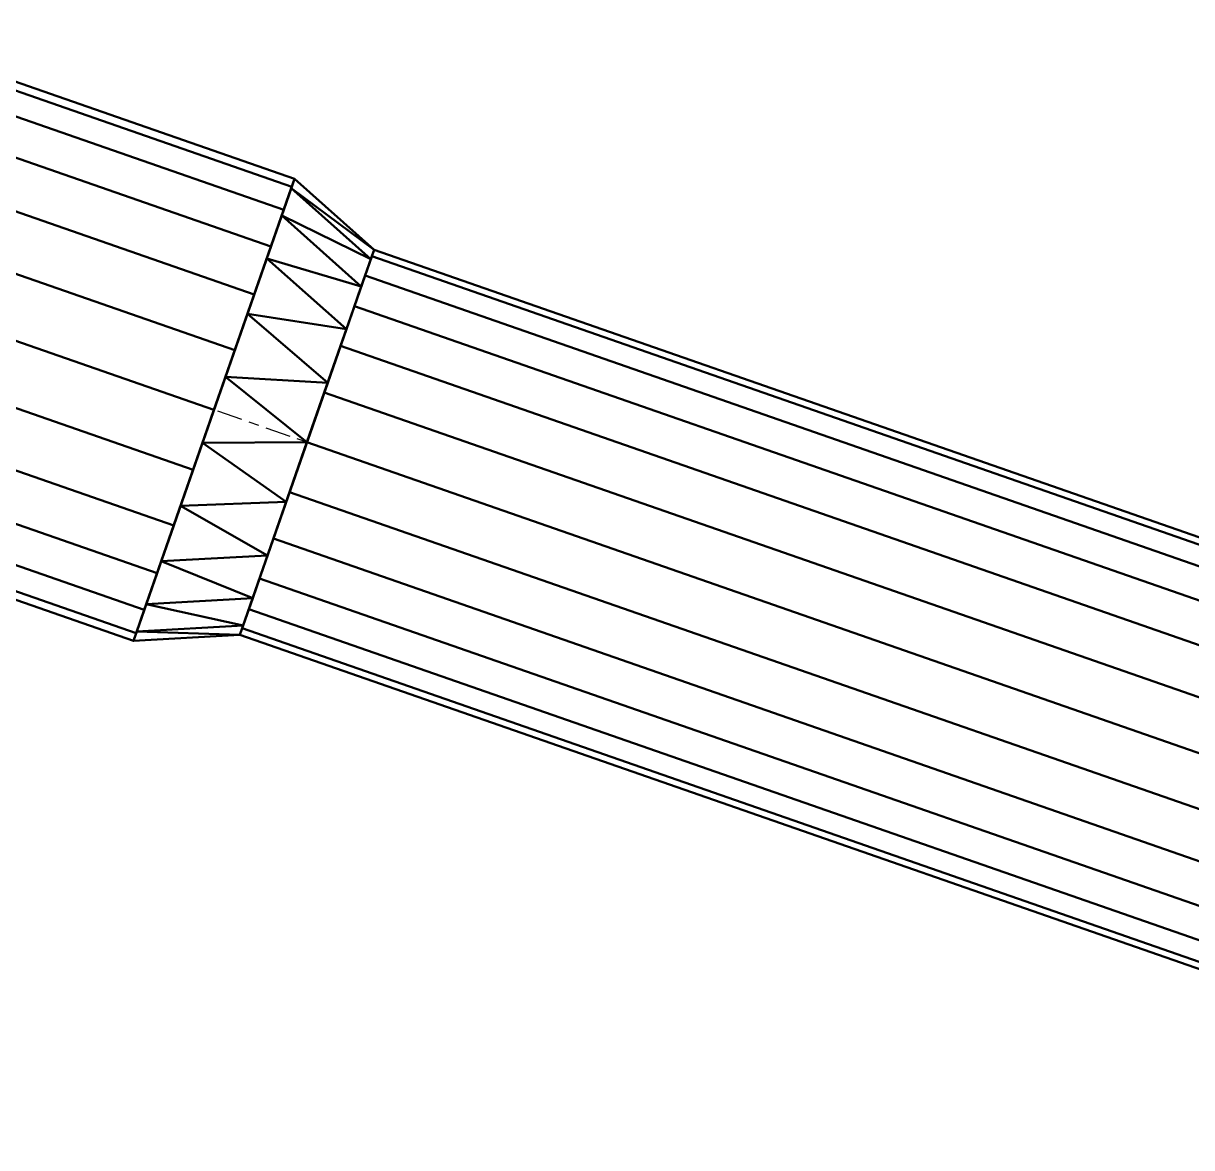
# Model space of a CAD drawing. Header units: inches. Extents: x -1654 to 1344, y -1538 to 36.
# Drawn here: x -468 to -439.35, y -433.72 to -406.15 of the extents above; entities that cross this region are included whole.
import ezdxf

# ---------------------------------------------------------------- set-up
doc = ezdxf.new("R2010")
doc.units = ezdxf.units.IN
doc.header["$MEASUREMENT"] = 0
doc.linetypes.add('Center', pattern=[1.25, 0.25, -0.1875, 0.625, -0.1875])
doc.layers.add('M-HVAC-DUCT', color=1, linetype='Center', lineweight=30)
doc.layers.add('M-HVAC-DUCT-SA', color=1, linetype='Continuous', lineweight=50)

# ---------------------------------------------------------------- blocks, each defined once
blk = doc.blocks.new('Round Transition - Angle - 45 Degree-838084-_3D_')
at = {"layer": 'M-HVAC-DUCT', "color": 8, "linetype": 'Continuous', "lineweight": 50}
mesh = blk.add_polyface(dxfattribs=at)
corners = [(0, -5), (0, -4.755, -1.545), (0, -4.045, -2.939), (0, -2.939, -4.045), (0, -1.545, -4.755), (0, 0, -5), (0, 1.545, -4.755), (0, 2.939, -4.045), (0, 4.045, -2.939), (0, 4.755, -1.545), (0, 5), (2.414, 6), (2.414, 5.757, -1.69), (2.414, 5.048, -3.244), (2.414, 3.929, -4.534), (2.414, 2.492, -5.458), (2.414, 0.854, -5.939), (2.414, -0.854, -5.939), (2.414, -2.492, -5.458), (2.414, -3.929, -4.534), (2.414, -5.048, -3.244), (2.414, -5.757, -1.69), (2.414, -6)]
mesh.append_faces([[corners[k] for k in face] for face in [(12, 10, 11)]], dxfattribs={"vtx0": -1, "color": 8})
mesh.append_faces([[corners[k] for k in face] for face in [(20, 2, 19), (7, 15, 6), (15, 7, 14)]], dxfattribs={"vtx0": -1, "vtx1": -1, "color": 8})
mesh.append_faces([[corners[k] for k in face] for face in [(1, 20, 21), (3, 18, 19), (4, 17, 18), (16, 5, 6), (14, 7, 8), (9, 12, 13), (5, 16, 17)]], dxfattribs={"vtx0": -1, "vtx2": -1, "color": 8})
mesh.append_faces([[corners[k] for k in face] for face in [(0, 1, 21), (3, 4, 18), (2, 3, 19), (1, 2, 20), (4, 5, 17), (9, 10, 12), (8, 9, 13), (15, 16, 6), (13, 14, 8)]], dxfattribs={"vtx1": -1, "vtx2": -1, "color": 8})
mesh.append_faces([[corners[k] for k in face] for face in [(21, 22, 0)]], dxfattribs={"vtx2": -1, "color": 8})
mesh = blk.add_polyface(dxfattribs=at)
corners = [(0, 5), (0, 4.755, 1.545), (0, 4.045, 2.939), (0, 2.939, 4.045), (0, 1.545, 4.755), (0, 0, 5), (0, -1.545, 4.755), (0, -2.939, 4.045), (0, -4.045, 2.939), (0, -4.755, 1.545), (0, -5), (2.414, -6), (2.414, -5.757, 1.69), (2.414, -5.048, 3.244), (2.414, -3.929, 4.534), (2.414, -2.492, 5.458), (2.414, -0.854, 5.939), (2.414, 0.854, 5.939), (2.414, 2.492, 5.458), (2.414, 3.929, 4.534), (2.414, 5.048, 3.244), (2.414, 5.757, 1.69), (2.414, 6)]
mesh.append_faces([[corners[k] for k in face] for face in [(12, 10, 11)]], dxfattribs={"vtx0": -1, "color": 8})
mesh.append_faces([[corners[k] for k in face] for face in [(20, 2, 19), (7, 15, 6), (15, 7, 14)]], dxfattribs={"vtx0": -1, "vtx1": -1, "color": 8})
mesh.append_faces([[corners[k] for k in face] for face in [(1, 20, 21), (3, 18, 19), (4, 17, 18), (16, 5, 6), (14, 7, 8), (9, 12, 13), (5, 16, 17)]], dxfattribs={"vtx0": -1, "vtx2": -1, "color": 8})
mesh.append_faces([[corners[k] for k in face] for face in [(0, 1, 21), (3, 4, 18), (2, 3, 19), (1, 2, 20), (4, 5, 17), (9, 10, 12), (8, 9, 13), (15, 16, 6), (13, 14, 8)]], dxfattribs={"vtx1": -1, "vtx2": -1, "color": 8})
mesh.append_faces([[corners[k] for k in face] for face in [(21, 22, 0)]], dxfattribs={"vtx2": -1, "color": 8})
mesh = blk.add_polyface(dxfattribs=at)
corners = [(2.414, -6), (2.414, -5.757, -1.69), (2.414, -5.048, -3.244), (2.414, -3.929, -4.534), (2.414, -2.492, -5.458), (2.414, -0.854, -5.939), (2.414, 0.854, -5.939), (2.414, 2.492, -5.458), (2.414, 3.929, -4.534), (2.414, 5.048, -3.244), (2.414, 5.757, -1.69), (2.414, 6), (2.414, 5.757, 1.69), (2.414, 5.048, 3.244), (2.414, 3.929, 4.534), (2.414, 2.492, 5.458), (2.414, 0.854, 5.939), (2.414, -0.854, 5.939), (2.414, -2.492, 5.458), (2.414, -3.929, 4.534), (2.414, -5.048, 3.244), (2.414, -5.757, 1.69)]
mesh.append_faces([[corners[k] for k in face] for face in [(16, 14, 15), (12, 10, 11)]], dxfattribs={"vtx0": -1, "color": 8})
mesh.append_faces([[corners[k] for k in face] for face in [(21, 4, 5, 6), (21, 8, 9, 10)]], dxfattribs={"vtx0": -1, "vtx3": -1, "color": 8})
mesh.append_faces([[corners[k] for k in face] for face in [(1, 2, 21, 0)]], dxfattribs={"vtx1": -1, "color": 8})
mesh.append_faces([[corners[k] for k in face] for face in [(13, 14, 10, 12)]], dxfattribs={"vtx1": -1, "vtx2": -1, "color": 8})
mesh.append_faces([[corners[k] for k in face] for face in [(16, 17, 10, 14)]], dxfattribs={"vtx1": -1, "vtx2": -1, "vtx3": -1, "color": 8})
mesh.append_faces([[corners[k] for k in face] for face in [(17, 18, 19, 10), (19, 20, 21, 10), (2, 3, 4, 21), (6, 7, 8, 21)]], dxfattribs={"vtx2": -1, "vtx3": -1, "color": 8})
mesh = blk.add_polyface(dxfattribs=at)
corners = [(0, -5), (0, -4.755, 1.545), (0, -4.045, 2.939), (0, -2.939, 4.045), (0, -1.545, 4.755), (0, 0, 5), (0, 1.545, 4.755), (0, 2.939, 4.045), (0, 4.045, 2.939), (0, 4.755, 1.545), (0, 5), (0, 4.755, -1.545), (0, 4.045, -2.939), (0, 2.939, -4.045), (0, 1.545, -4.755), (0, 0, -5), (0, -1.545, -4.755), (0, -2.939, -4.045), (0, -4.045, -2.939), (0, -4.755, -1.545)]
mesh.append_faces([[corners[k] for k in face] for face in [(15, 13, 14)]], dxfattribs={"vtx0": -1, "color": 8})
mesh.append_faces([[corners[k] for k in face] for face in [(1, 4, 19, 0), (13, 15, 11, 12)]], dxfattribs={"vtx0": -1, "vtx1": -1, "color": 8})
mesh.append_faces([[corners[k] for k in face] for face in [(10, 19, 6)]], dxfattribs={"vtx0": -1, "vtx1": -1, "vtx2": -1, "color": 8})
mesh.append_faces([[corners[k] for k in face] for face in [(11, 15, 16)]], dxfattribs={"vtx0": -1, "vtx2": -1, "color": 8})
mesh.append_faces([[corners[k] for k in face] for face in [(10, 6, 7, 8)]], dxfattribs={"vtx0": -1, "vtx3": -1, "color": 8})
mesh.append_faces([[corners[k] for k in face] for face in [(3, 4, 1, 2)]], dxfattribs={"vtx1": -1, "color": 8})
mesh.append_faces([[corners[k] for k in face] for face in [(10, 11, 16, 19)]], dxfattribs={"vtx1": -1, "vtx2": -1, "vtx3": -1, "color": 8})
mesh.append_faces([[corners[k] for k in face] for face in [(8, 9, 10), (17, 18, 19, 16)]], dxfattribs={"vtx2": -1, "color": 8})
mesh.append_faces([[corners[k] for k in face] for face in [(4, 5, 6, 19)]], dxfattribs={"vtx2": -1, "vtx3": -1, "color": 8})

msp = doc.modelspace()

# ---------------------------------------------------------------- linework, layer by layer
at = {"layer": 'M-HVAC-DUCT', "color": 5}
for p, q in [((-503.583, -401.6, 1326), (-463.327, -415.627, 1326)), ((-503.583, -401.6, 1326), (-463.327, -415.627, 1326)), ((-461.047, -416.421, 1326), (-463.327, -415.627, 1326)), ((-427.442, -428.13, 1326), (-461.047, -416.421, 1326)), ((-427.442, -428.13, 1326), (-461.047, -416.421, 1326))]:
    msp.add_line(p, q, dxfattribs=at)

# ---------------------------------------------------------------- block references
at = {"layer": 'M-HVAC-DUCT-SA', "color": 8, "rotation": 160.7901312840843}
msp.add_blockref('Round Transition - Angle - 45 Degree-838084-_3D_', (-461.047, -416.421, 1326), dxfattribs=at)

# ---------------------------------------------------------------- meshes
at = {"layer": 'M-HVAC-DUCT-SA', "color": 8}
mesh = msp.add_polyface(dxfattribs=at)
corners = [(217.678, -463.725, 1340), (218.175, -462.016, 1339.799), (218.647, -460.392, 1339.208), (219.07, -458.936, 1338.255), (219.424, -457.719, 1336.988), (219.69, -456.804, 1335.471), (219.855, -456.236, 1333.78), (219.911, -456.043, 1332), (-798.8, -159.89, 1332), (-798.856, -160.083, 1333.78), (-799.021, -160.651, 1335.471), (-799.287, -161.566, 1336.988), (-799.641, -162.783, 1338.255), (-800.065, -164.239, 1339.208), (-800.537, -165.863, 1339.799), (-801.034, -167.572, 1340)]
mesh.append_faces([[corners[k] for k in face] for face in [(9, 10, 5, 6), (10, 11, 4, 5), (3, 4, 11, 12), (12, 13, 2, 3), (13, 14, 1, 2)]], dxfattribs={"vtx1": -1, "vtx3": -1, "color": 8})
mesh.append_faces([[corners[k] for k in face] for face in [(7, 8, 9, 6)]], dxfattribs={"vtx2": -1, "color": 8})
mesh.append_faces([[corners[k] for k in face] for face in [(14, 15, 0, 1)]], dxfattribs={"vtx3": -1, "color": 8})
mesh = msp.add_polyface(dxfattribs=at)
corners = [(219.911, -456.043, 1332), (219.855, -456.236, 1330.22), (219.69, -456.804, 1328.529), (219.424, -457.719, 1327.012), (219.07, -458.936, 1325.745), (218.647, -460.392, 1324.792), (218.175, -462.016, 1324.201), (217.678, -463.725, 1324), (-801.034, -167.572, 1324), (-800.537, -165.863, 1324.201), (-800.065, -164.239, 1324.792), (-799.641, -162.783, 1325.745), (-799.287, -161.566, 1327.012), (-799.021, -160.651, 1328.529), (-798.856, -160.083, 1330.22), (-798.8, -159.89, 1332)]
mesh.append_faces([[corners[k] for k in face] for face in [(8, 9, 6, 7)]], dxfattribs={"vtx1": -1, "color": 8})
mesh.append_faces([[corners[k] for k in face] for face in [(9, 10, 5, 6), (10, 11, 4, 5), (3, 4, 11, 12), (12, 13, 2, 3), (13, 14, 1, 2)]], dxfattribs={"vtx1": -1, "vtx3": -1, "color": 8})
mesh.append_faces([[corners[k] for k in face] for face in [(14, 15, 0, 1)]], dxfattribs={"vtx3": -1, "color": 8})
mesh = msp.add_polyface(dxfattribs=at)
corners = [(215.444, -471.407, 1332), (215.5, -471.215, 1333.78), (215.666, -470.647, 1335.471), (215.932, -469.731, 1336.988), (216.285, -468.515, 1338.255), (216.709, -467.059, 1339.208), (217.181, -465.435, 1339.799), (217.678, -463.725, 1340), (-801.034, -167.572, 1340), (-801.53, -169.282, 1339.799), (-802.002, -170.905, 1339.208), (-802.426, -172.362, 1338.255), (-802.78, -173.578, 1336.988), (-803.046, -174.493, 1335.471), (-803.211, -175.062, 1333.78), (-803.267, -175.254, 1332)]
mesh.append_faces([[corners[k] for k in face] for face in [(8, 9, 6, 7)]], dxfattribs={"vtx1": -1, "color": 8})
mesh.append_faces([[corners[k] for k in face] for face in [(9, 10, 5, 6), (10, 11, 4, 5), (3, 4, 11, 12), (12, 13, 2, 3), (13, 14, 1, 2)]], dxfattribs={"vtx1": -1, "vtx3": -1, "color": 8})
mesh.append_faces([[corners[k] for k in face] for face in [(14, 15, 0, 1)]], dxfattribs={"vtx3": -1, "color": 8})
mesh = msp.add_polyface(dxfattribs=at)
corners = [(217.678, -463.725, 1324), (217.181, -465.435, 1324.201), (216.709, -467.059, 1324.792), (216.285, -468.515, 1325.745), (215.932, -469.731, 1327.012), (215.666, -470.647, 1328.529), (215.5, -471.215, 1330.22), (215.444, -471.407, 1332), (-803.267, -175.254, 1332), (-803.211, -175.062, 1330.22), (-803.046, -174.493, 1328.529), (-802.78, -173.578, 1327.012), (-802.426, -172.362, 1325.745), (-802.002, -170.905, 1324.792), (-801.53, -169.282, 1324.201), (-801.034, -167.572, 1324)]
mesh.append_faces([[corners[k] for k in face] for face in [(8, 9, 6, 7)]], dxfattribs={"vtx1": -1, "color": 8})
mesh.append_faces([[corners[k] for k in face] for face in [(9, 10, 5, 6), (10, 11, 4, 5), (3, 4, 11, 12), (12, 13, 2, 3), (13, 14, 1, 2)]], dxfattribs={"vtx1": -1, "vtx3": -1, "color": 8})
mesh.append_faces([[corners[k] for k in face] for face in [(14, 15, 0, 1)]], dxfattribs={"vtx3": -1, "color": 8})
mesh = msp.add_polyface(dxfattribs=at)
corners = [(-501.609, -395.934, 1326), (-501.676, -396.127, 1327.553), (-501.873, -396.693, 1329), (-502.187, -397.594, 1330.243), (-502.596, -398.767, 1331.196), (-503.072, -400.134, 1331.796), (-503.583, -401.6, 1332), (-463.327, -415.627, 1332), (-462.816, -414.16, 1331.796), (-462.34, -412.794, 1331.196), (-461.931, -411.62, 1330.243), (-461.617, -410.72, 1329), (-461.42, -410.154, 1327.553), (-461.352, -409.961, 1326)]
mesh.append_faces([[corners[k] for k in face] for face in [(7, 8, 5, 6)]], dxfattribs={"vtx1": -1, "color": 8})
mesh.append_faces([[corners[k] for k in face] for face in [(8, 9, 4, 5), (3, 4, 9, 10), (11, 12, 1, 2), (2, 3, 10, 11)]], dxfattribs={"vtx1": -1, "vtx3": -1, "color": 8})
mesh.append_faces([[corners[k] for k in face] for face in [(12, 13, 0, 1)]], dxfattribs={"vtx3": -1, "color": 8})
mesh = msp.add_polyface(dxfattribs=at)
corners = [(-503.583, -401.6, 1320), (-503.072, -400.134, 1320.204), (-502.596, -398.767, 1320.804), (-502.187, -397.594, 1321.757), (-501.873, -396.693, 1323), (-501.676, -396.127, 1324.447), (-501.609, -395.934, 1326), (-461.352, -409.961, 1326), (-461.42, -410.154, 1324.447), (-461.617, -410.72, 1323), (-461.931, -411.62, 1321.757), (-462.34, -412.794, 1320.804), (-462.816, -414.16, 1320.204), (-463.327, -415.627, 1320)]
mesh.append_faces([[corners[k] for k in face] for face in [(7, 8, 5, 6)]], dxfattribs={"vtx1": -1, "color": 8})
mesh.append_faces([[corners[k] for k in face] for face in [(8, 9, 4, 5), (3, 4, 9, 10), (11, 12, 1, 2), (2, 3, 10, 11)]], dxfattribs={"vtx1": -1, "vtx3": -1, "color": 8})
mesh.append_faces([[corners[k] for k in face] for face in [(12, 13, 0, 1)]], dxfattribs={"vtx3": -1, "color": 8})
mesh = msp.add_polyface(dxfattribs=at)
corners = [(-503.583, -401.6, 1332), (-504.094, -403.066, 1331.796), (-504.57, -404.433, 1331.196), (-504.979, -405.606, 1330.243), (-505.293, -406.507, 1329), (-505.49, -407.073, 1327.553), (-505.557, -407.266, 1326), (-465.301, -421.292, 1326), (-465.234, -421.099, 1327.553), (-465.036, -420.533, 1329), (-464.723, -419.633, 1330.243), (-464.314, -418.459, 1331.196), (-463.838, -417.093, 1331.796), (-463.327, -415.627, 1332)]
mesh.append_faces([[corners[k] for k in face] for face in [(8, 9, 4, 5), (3, 4, 9, 10), (11, 12, 1, 2), (2, 3, 10, 11)]], dxfattribs={"vtx1": -1, "vtx3": -1, "color": 8})
mesh.append_faces([[corners[k] for k in face] for face in [(6, 7, 8, 5)]], dxfattribs={"vtx2": -1, "color": 8})
mesh.append_faces([[corners[k] for k in face] for face in [(12, 13, 0, 1)]], dxfattribs={"vtx3": -1, "color": 8})
mesh = msp.add_polyface(dxfattribs=at)
corners = [(-505.557, -407.266, 1326), (-505.49, -407.073, 1324.447), (-505.293, -406.507, 1323), (-504.979, -405.606, 1321.757), (-504.57, -404.433, 1320.804), (-504.094, -403.066, 1320.204), (-503.583, -401.6, 1320), (-463.327, -415.627, 1320), (-463.838, -417.093, 1320.204), (-464.314, -418.459, 1320.804), (-464.723, -419.633, 1321.757), (-465.036, -420.533, 1323), (-465.234, -421.099, 1324.447), (-465.301, -421.292, 1326)]
mesh.append_faces([[corners[k] for k in face] for face in [(7, 8, 5, 6)]], dxfattribs={"vtx1": -1, "color": 8})
mesh.append_faces([[corners[k] for k in face] for face in [(8, 9, 4, 5), (3, 4, 9, 10), (11, 12, 1, 2), (2, 3, 10, 11)]], dxfattribs={"vtx1": -1, "vtx3": -1, "color": 8})
mesh.append_faces([[corners[k] for k in face] for face in [(12, 13, 0, 1)]], dxfattribs={"vtx3": -1, "color": 8})
mesh = msp.add_polyface(dxfattribs=at)
corners = [(-465.301, -421.292, 1326), (-465.234, -421.099, 1324.447), (-465.036, -420.533, 1323), (-464.723, -419.633, 1321.757), (-464.314, -418.459, 1320.804), (-463.838, -417.093, 1320.204), (-463.327, -415.627, 1320), (-462.816, -414.16, 1320.204), (-462.34, -412.794, 1320.804), (-461.931, -411.62, 1321.757), (-461.617, -410.72, 1323), (-461.42, -410.154, 1324.447), (-461.352, -409.961, 1326), (-461.42, -410.154, 1327.553), (-461.617, -410.72, 1329), (-461.931, -411.62, 1330.243), (-462.34, -412.794, 1331.196), (-462.816, -414.16, 1331.796), (-463.327, -415.627, 1332), (-463.838, -417.093, 1331.796), (-464.314, -418.459, 1331.196), (-464.723, -419.633, 1330.243), (-465.036, -420.533, 1329), (-465.234, -421.099, 1327.553)]
mesh.append_faces([[corners[k] for k in face] for face in [(3, 1, 2), (21, 19, 20), (9, 7, 8), (15, 13, 14), (7, 5, 6)]], dxfattribs={"vtx0": -1, "color": 8})
mesh.append_faces([[corners[k] for k in face] for face in [(13, 19, 23, 11), (1, 5, 7, 11)]], dxfattribs={"vtx0": -1, "vtx1": -1, "vtx2": -1, "vtx3": -1, "color": 8})
mesh.append_faces([[corners[k] for k in face] for face in [(10, 11, 7, 9)]], dxfattribs={"vtx1": -1, "vtx2": -1, "color": 8})
mesh.append_faces([[corners[k] for k in face] for face in [(11, 12, 13)]], dxfattribs={"vtx2": -1, "color": 8})
mesh.append_faces([[corners[k] for k in face] for face in [(23, 0, 1, 11), (3, 4, 5, 1), (21, 22, 23, 19), (17, 18, 19, 13), (15, 16, 17, 13)]], dxfattribs={"vtx2": -1, "vtx3": -1, "color": 8})
mesh = msp.add_polyface(dxfattribs=at)
corners = [(-459.402, -411.699, 1326), (-459.458, -411.86, 1324.706), (-459.622, -412.332, 1323.5), (-459.884, -413.082, 1322.464), (-460.224, -414.06, 1321.67), (-460.621, -415.199, 1321.17), (-461.047, -416.421, 1321), (-461.473, -417.643, 1321.17), (-461.869, -418.782, 1321.67), (-462.21, -419.76, 1322.464), (-462.472, -420.51, 1323.5), (-462.636, -420.982, 1324.706), (-462.692, -421.142, 1326), (-462.636, -420.982, 1327.294), (-462.472, -420.51, 1328.5), (-462.21, -419.76, 1329.536), (-461.869, -418.782, 1330.33), (-461.473, -417.643, 1330.83), (-461.047, -416.421, 1331), (-460.621, -415.199, 1330.83), (-460.224, -414.06, 1330.33), (-459.884, -413.082, 1329.536), (-459.622, -412.332, 1328.5), (-459.458, -411.86, 1327.294)]
mesh.append_faces([[corners[k] for k in face] for face in [(12, 10, 11), (21, 19, 20), (5, 3, 4), (19, 17, 18)]], dxfattribs={"vtx0": -1, "color": 8})
mesh.append_faces([[corners[k] for k in face] for face in [(21, 14, 17, 19), (9, 21, 3, 5)]], dxfattribs={"vtx0": -1, "vtx1": -1, "vtx2": -1, "vtx3": -1, "color": 8})
mesh.append_faces([[corners[k] for k in face] for face in [(14, 21, 9, 10)]], dxfattribs={"vtx0": -1, "vtx1": -1, "vtx3": -1, "color": 8})
mesh.append_faces([[corners[k] for k in face] for face in [(16, 17, 14, 15), (6, 7, 5), (23, 0, 22)]], dxfattribs={"vtx1": -1, "color": 8})
mesh.append_faces([[corners[k] for k in face] for face in [(21, 22, 2, 3)]], dxfattribs={"vtx1": -1, "vtx3": -1, "color": 8})
mesh.append_faces([[corners[k] for k in face] for face in [(12, 13, 14, 10), (7, 8, 9, 5), (0, 1, 2, 22)]], dxfattribs={"vtx2": -1, "vtx3": -1, "color": 8})
mesh = msp.add_polyface(dxfattribs=at)
corners = [(-427.442, -428.13, 1331), (-427.017, -426.908, 1330.83), (-426.62, -425.769, 1330.33), (-426.279, -424.791, 1329.536), (-426.018, -424.041, 1328.5), (-425.853, -423.569, 1327.294), (-425.797, -423.408, 1326), (-459.402, -411.699, 1326), (-459.458, -411.86, 1327.294), (-459.622, -412.332, 1328.5), (-459.884, -413.082, 1329.536), (-460.224, -414.06, 1330.33), (-460.621, -415.199, 1330.83), (-461.047, -416.421, 1331)]
mesh.append_faces([[corners[k] for k in face] for face in [(8, 9, 4, 5), (3, 4, 9, 10), (11, 12, 1, 2), (2, 3, 10, 11)]], dxfattribs={"vtx1": -1, "vtx3": -1, "color": 8})
mesh.append_faces([[corners[k] for k in face] for face in [(6, 7, 8, 5)]], dxfattribs={"vtx2": -1, "color": 8})
mesh.append_faces([[corners[k] for k in face] for face in [(12, 13, 0, 1)]], dxfattribs={"vtx3": -1, "color": 8})
mesh = msp.add_polyface(dxfattribs=at)
corners = [(-425.797, -423.408, 1326), (-425.853, -423.569, 1324.706), (-426.018, -424.041, 1323.5), (-426.279, -424.791, 1322.464), (-426.62, -425.769, 1321.67), (-427.017, -426.908, 1321.17), (-427.442, -428.13, 1321), (-461.047, -416.421, 1321), (-460.621, -415.199, 1321.17), (-460.224, -414.06, 1321.67), (-459.884, -413.082, 1322.464), (-459.622, -412.332, 1323.5), (-459.458, -411.86, 1324.706), (-459.402, -411.699, 1326)]
mesh.append_faces([[corners[k] for k in face] for face in [(7, 8, 5, 6)]], dxfattribs={"vtx1": -1, "color": 8})
mesh.append_faces([[corners[k] for k in face] for face in [(8, 9, 4, 5), (3, 4, 9, 10), (11, 12, 1, 2), (2, 3, 10, 11)]], dxfattribs={"vtx1": -1, "vtx3": -1, "color": 8})
mesh.append_faces([[corners[k] for k in face] for face in [(12, 13, 0, 1)]], dxfattribs={"vtx3": -1, "color": 8})
mesh = msp.add_polyface(dxfattribs=at)
corners = [(-429.088, -432.851, 1326), (-429.032, -432.69, 1327.294), (-428.867, -432.219, 1328.5), (-428.606, -431.468, 1329.536), (-428.265, -430.49, 1330.33), (-427.868, -429.352, 1330.83), (-427.442, -428.13, 1331), (-461.047, -416.421, 1331), (-461.473, -417.643, 1330.83), (-461.869, -418.782, 1330.33), (-462.21, -419.76, 1329.536), (-462.472, -420.51, 1328.5), (-462.636, -420.982, 1327.294), (-462.692, -421.142, 1326)]
mesh.append_faces([[corners[k] for k in face] for face in [(7, 8, 5, 6)]], dxfattribs={"vtx1": -1, "color": 8})
mesh.append_faces([[corners[k] for k in face] for face in [(8, 9, 4, 5), (3, 4, 9, 10), (11, 12, 1, 2), (2, 3, 10, 11)]], dxfattribs={"vtx1": -1, "vtx3": -1, "color": 8})
mesh.append_faces([[corners[k] for k in face] for face in [(12, 13, 0, 1)]], dxfattribs={"vtx3": -1, "color": 8})
mesh = msp.add_polyface(dxfattribs=at)
corners = [(-427.442, -428.13, 1321), (-427.868, -429.352, 1321.17), (-428.265, -430.49, 1321.67), (-428.606, -431.468, 1322.464), (-428.867, -432.219, 1323.5), (-429.032, -432.69, 1324.706), (-429.088, -432.851, 1326), (-462.692, -421.142, 1326), (-462.636, -420.982, 1324.706), (-462.472, -420.51, 1323.5), (-462.21, -419.76, 1322.464), (-461.869, -418.782, 1321.67), (-461.473, -417.643, 1321.17), (-461.047, -416.421, 1321)]
mesh.append_faces([[corners[k] for k in face] for face in [(7, 8, 5, 6)]], dxfattribs={"vtx1": -1, "color": 8})
mesh.append_faces([[corners[k] for k in face] for face in [(8, 9, 4, 5), (3, 4, 9, 10), (11, 12, 1, 2), (2, 3, 10, 11)]], dxfattribs={"vtx1": -1, "vtx3": -1, "color": 8})
mesh.append_faces([[corners[k] for k in face] for face in [(12, 13, 0, 1)]], dxfattribs={"vtx3": -1, "color": 8})

doc.saveas('drawing.dxf')
